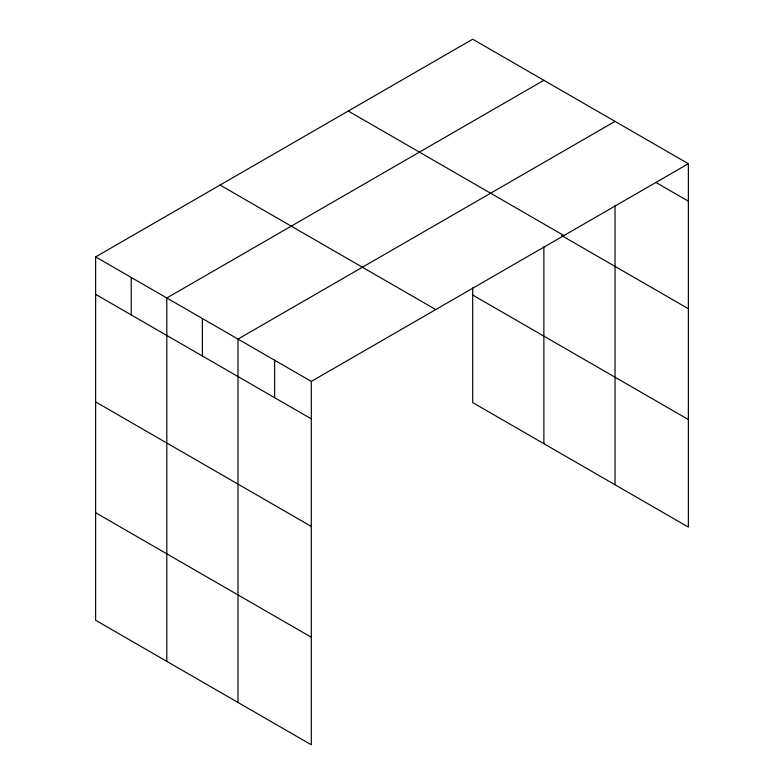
<?xml version="1.0" encoding="UTF-8"?>
<svg xmlns="http://www.w3.org/2000/svg" width="784" height="784" viewBox="0 0 784 784"><rect width="100%" height="100%" fill="white"/><g stroke="black" fill="none" stroke-linecap="round" stroke-linejoin="round"><path stroke-width="1.18" d="M95.638 256.897L311.307 381.416L311.307 744.8L95.638 620.281L95.638 256.897L472.693 39.2L688.362 163.719L688.362 527.103L472.693 402.584L472.693 287.885M543.871 80.291L166.806 297.989L166.806 661.373M615.038 121.383L237.973 339.08L237.973 702.464M311.307 381.416L688.362 163.719M655.894 182.437L688.362 201.184M348.263 111.044L563.931 235.553M561.658 235.582L688.362 308.739M472.693 295.039L688.362 419.548M220.069 185.053L435.737 309.572M95.638 294.363L311.307 418.881M95.638 401.918L311.307 526.427M95.638 512.726L311.307 637.245M615.038 205.457L615.038 484.767M543.871 246.754L543.871 443.675M274.635 360.248L274.635 397.713M202.39 318.529L202.39 355.995M131.222 277.438L131.222 314.903"/></g></svg>
